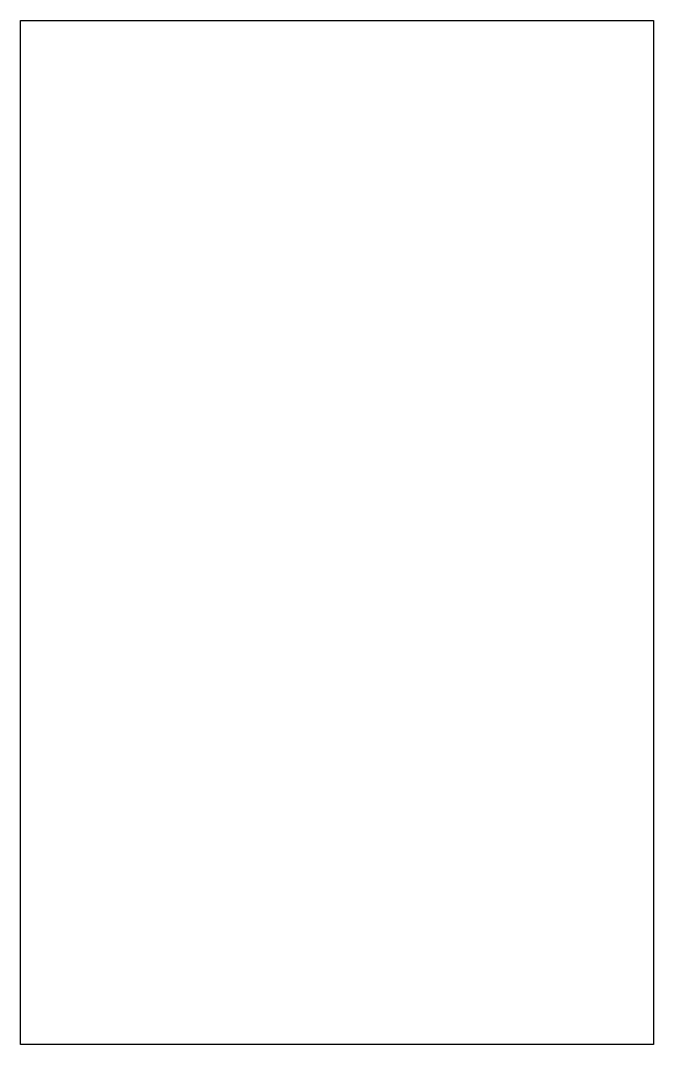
# Model space of a CAD drawing. Header units: millimetres. Extents: x -23.2 to 23.2, y -37.5 to 37.5.
import ezdxf

# ---------------------------------------------------------------- set-up
doc = ezdxf.new("R2010")
doc.units = ezdxf.units.MM
doc.layers.get('0').update_dxf_attribs({"linetype": 'CONTINUOUS'})

msp = doc.modelspace()

# ---------------------------------------------------------------- linework, layer by layer
msp.add_lwpolyline([(-23.175, 37.5), (23.175, 37.5), (23.175, -37.5), (-23.175, -37.5)], close=True)

doc.saveas('drawing.dxf')
